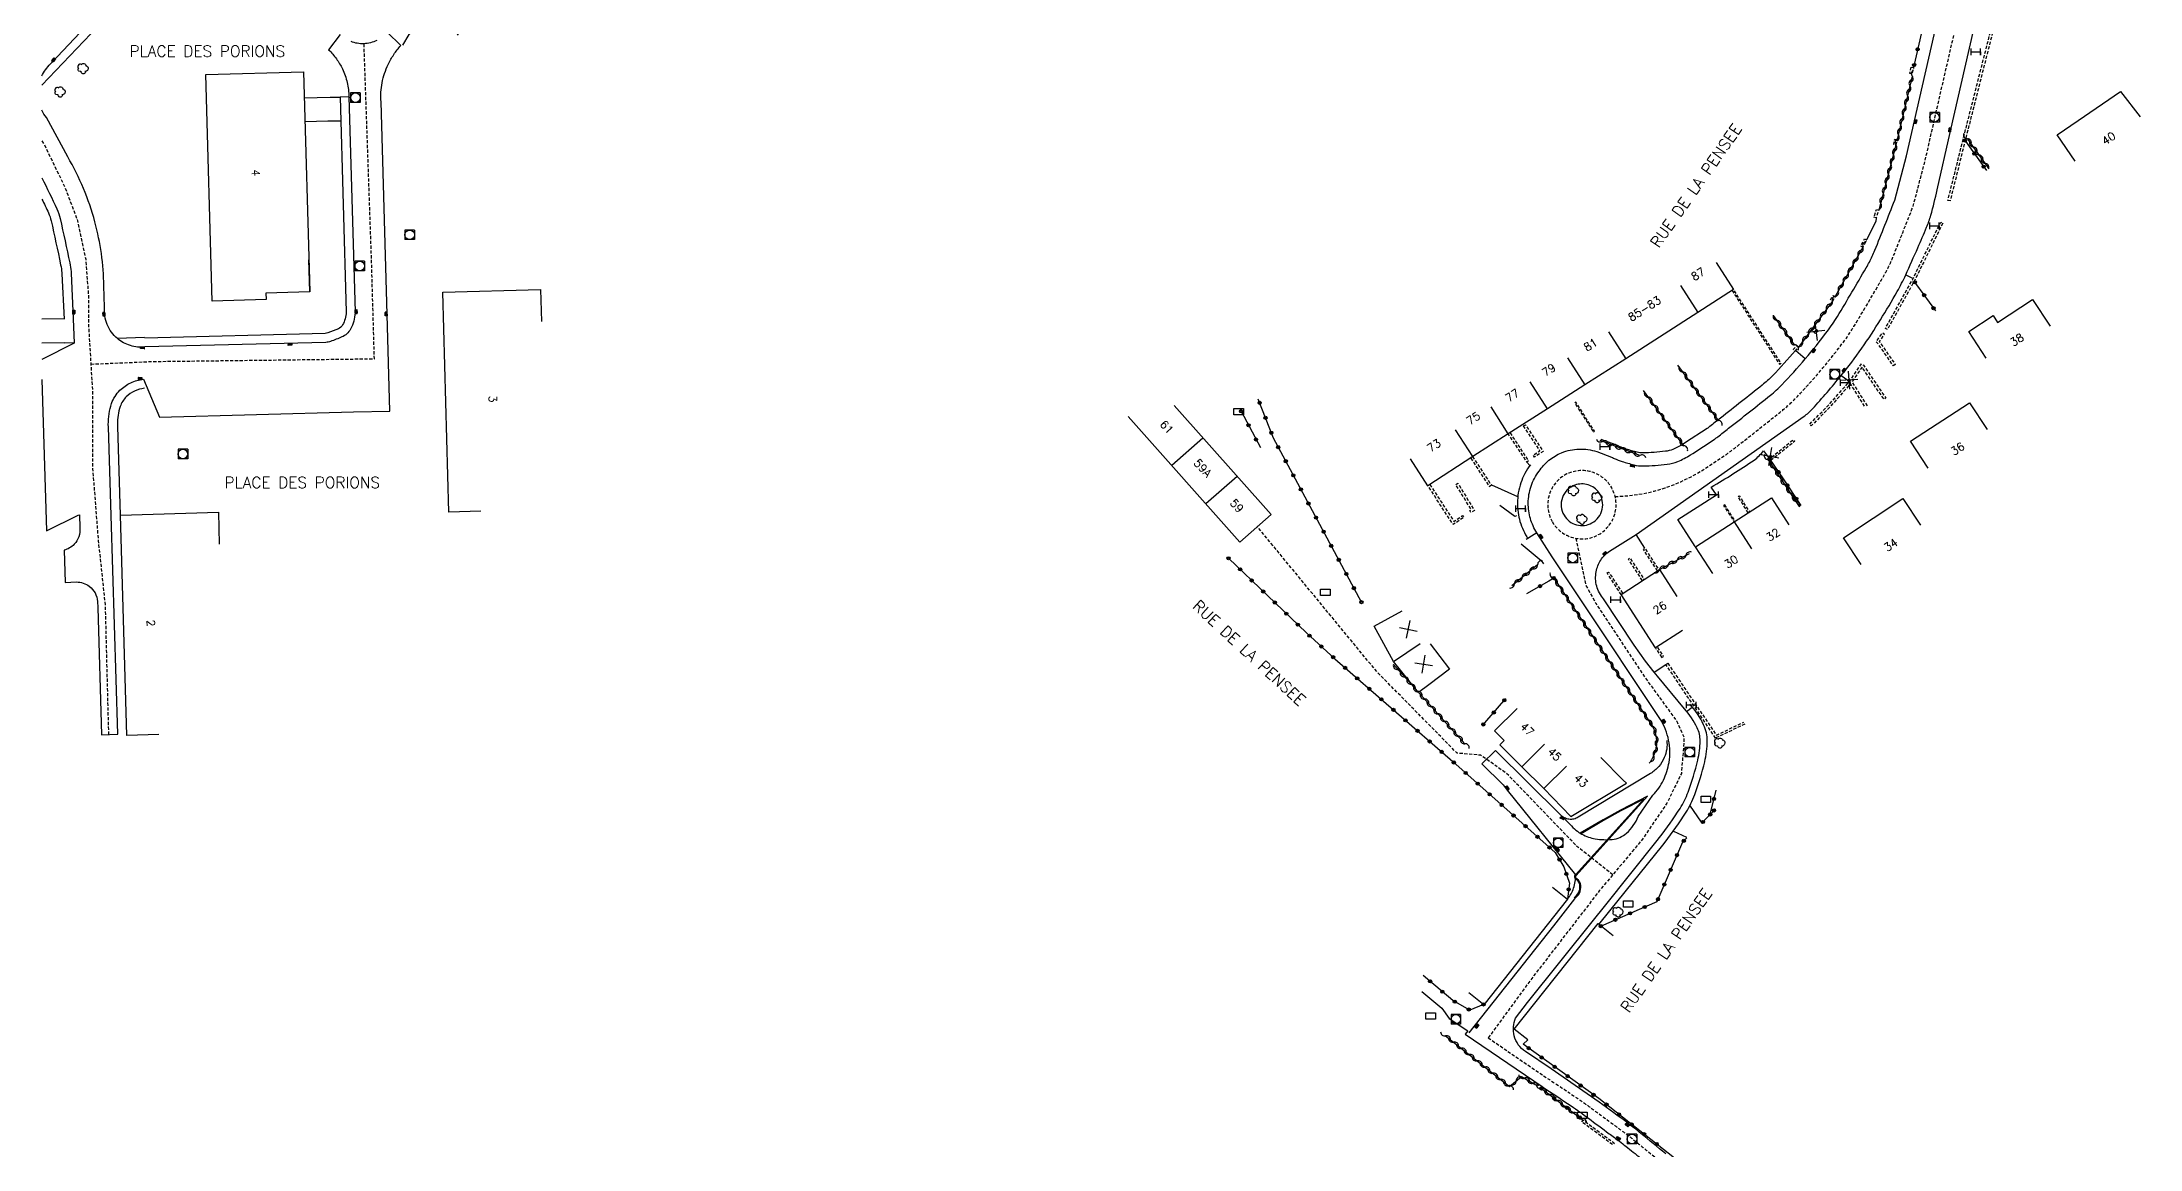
# Model space of a CAD drawing. Header units: millimetres. Extents: x 157000 to 158001, y 120999 to 122000.
# Drawn here: x 157000 to 157327.8, y 121550.9 to 121723.9 of the extents above; entities that cross this region are included whole.
import ezdxf
from ezdxf.enums import TextEntityAlignment as Align

# ---------------------------------------------------------------- set-up
doc = ezdxf.new("R2010")
doc.units = ezdxf.units.MM
doc.linetypes.add('DASHED', pattern=[0.75, 0.5, -0.25])
doc.layers.get('0').update_dxf_attribs({"linetype": 'CONTINUOUS'})
for name, color, linetype in [('W0001', 6, 'DASHED'), ('W0008', 7, 'CONTINUOUS'), ('W0017', 7, 'CONTINUOUS'), ('W0100', 7, 'CONTINUOUS'), ('W0112', 1, 'DASHED'), ('W0120', 7, 'CONTINUOUS'), ('W0300', 7, 'CONTINUOUS'), ('W0310', 3, 'CONTINUOUS'), ('W0322', 7, 'CONTINUOUS'), ('W0400', 7, 'CONTINUOUS'), ('W0420', 7, 'CONTINUOUS'), ('W0989', 7, 'CONTINUOUS'), ('W0991', 7, 'CONTINUOUS'), ('W1102', 7, 'CONTINUOUS'), ('W1471', 7, 'CONTINUOUS'), ('W1474', 7, 'CONTINUOUS')]:
    doc.layers.add(name, color=color, linetype=linetype)
doc.styles.get("Standard").update_dxf_attribs({"font": 'romans.shx', "width": 0.85})

# ---------------------------------------------------------------- blocks, each defined once
blk = doc.blocks.new('T420')
for p, q in [((0.75, 0.75), (-0.75, 0.75)), ((-0.75, 0.75), (-0.75, -0.75)), ((0.75, 0.75), (0.75, -0.75)), ((0.75, -0.75), (-0.75, -0.75))]:
    blk.add_line(p, q)
blk.add_ellipse((0, 0), major_axis=(-0.53, 0.53), ratio=1, start_param=3.926991, end_param=10.210176)
blk = doc.blocks.new('T300')
for p, q in [((-0.8, 0.51), (-0.86, 0.34)), ((-0.86, 0.34), (-0.86, 0.17)), ((-0.86, 0.17), (-0.74, 0.06)), ((-0.69, 0.63), (-0.8, 0.51)), ((-0.8, -0.06), (-0.74, 0.06)), ((-0.74, 0.06), (-0.69, 0.11)), ((-0.57, 0.69), (-0.69, 0.63)), ((-0.46, 0.69), (-0.57, 0.69)), ((-0.29, 0.63), (-0.46, 0.69)), ((-0.29, 0.63), (-0.17, 0.74)), ((-0.23, 0.57), (-0.29, 0.63)), ((-0.17, 0.74), (-0.06, 0.8)), ((-0.06, 0.8), (0.06, 0.8)), ((0.06, 0.8), (0.23, 0.74)), ((0.23, 0.74), (0.34, 0.63)), ((0.34, 0.63), (0.4, 0.51)), ((0.46, 0.46), (0.34, 0.46)), ((0.4, 0.51), (0.4, 0.46)), ((0.57, 0.4), (0.46, 0.46)), ((0.57, 0.4), (0.69, 0.29)), ((0.69, 0.29), (0.74, 0.17)), ((0.74, 0.06), (0.69, -0.17)), ((0.74, 0.17), (0.74, 0.06)), ((-0.8, -0.17), (-0.8, -0.06)), ((-0.8, -0.23), (-0.8, -0.17)), ((-0.74, -0.34), (-0.8, -0.23)), ((-0.69, -0.4), (-0.74, -0.34)), ((-0.51, -0.46), (-0.69, -0.4)), ((-0.4, -0.46), (-0.51, -0.46)), ((-0.4, -0.46), (-0.34, -0.46)), ((-0.34, -0.46), (-0.34, -0.4)), ((-0.34, -0.51), (-0.34, -0.46)), ((-0.29, -0.63), (-0.34, -0.51)), ((-0.17, -0.74), (-0.29, -0.63)), ((-0.06, -0.8), (-0.17, -0.74)), ((0.06, -0.8), (-0.06, -0.8)), ((0.17, -0.74), (0.06, -0.8)), ((0.23, -0.69), (0.17, -0.74)), ((0.29, -0.46), (0.23, -0.46)), ((0.29, -0.63), (0.23, -0.69)), ((0.46, -0.4), (0.29, -0.46)), ((0.34, -0.51), (0.29, -0.63)), ((0.34, -0.51), (0.34, -0.46)), ((0.57, -0.34), (0.46, -0.4)), ((0.63, -0.29), (0.57, -0.34)), ((0.69, -0.17), (0.63, -0.29))]:
    blk.add_line(p, q)
blk = doc.blocks.new('T400')
for p, q in [((-0.15, 0.3), (0.15, 0.3)), ((-0.15, -0.25), (-0.15, 0.3)), ((-0.15, 0.15), (0.15, 0.15)), ((-0.15, 0), (0.15, 0)), ((0.15, 0.3), (0.15, -0.25)), ((-0.15, -0.15), (0.15, -0.15)), ((-0.15, -0.25), (-0.15, -0.3)), ((-0.15, -0.3), (0.15, -0.3)), ((0.15, -0.3), (0.15, -0.25))]:
    blk.add_line(p, q)
blk = doc.blocks.new('t991o')
at = {"color": 0, "linetype": 'Continuous'}
for p, q in [((-1, 1), (1, -1)), ((-1, -1), (1, 1))]:
    blk.add_line(p, q, dxfattribs=at)
blk = doc.blocks.new('t322o')
at = {"color": 0, "linetype": 'Continuous'}
for radius in [0.25, 0.15]:
    blk.add_circle((0, 0), radius, dxfattribs=at)
blk = doc.blocks.new('t310o')
at = {"color": 0, "linetype": 'Continuous'}
for centre, start, end in [((-0.5, 0.38), 216.8699, 323.1304), ((0.5, -0.37), 36.8699, 143.1303)]:
    blk.add_arc(centre, 0.625, start, end, dxfattribs=at)
blk = doc.blocks.new('T1471')
at = {"color": 0, "linetype": 'Continuous', "flags": 128}
blk.add_lwpolyline([(-0.75, -0.5), (-0.75, 0.5), (0.75, 0.5), (0.75, -0.5), (-0.75, -0.5)], dxfattribs=at)
blk = doc.blocks.new('T1474')
at = {"color": 0, "linetype": 'Continuous', "flags": 128}
for points in [[(-0.75, -0.5), (-0.75, 0.5)], [(-0.75, 0), (0.75, 0)], [(0.75, 0), (0.75, -0.5), (0.75, 0.5)]]:
    blk.add_lwpolyline(points, dxfattribs=at)

msp = doc.modelspace()

# ---------------------------------------------------------------- linework, layer by layer
at = {"layer": 'W0001', "flags": 128}
for points in [[(157245.79, 121652.88, 0.132592), (157259.19, 121656.84), (157259.55, 121657.07), (157262.93, 121659.28, 0.015675), (157263.15, 121659.44, 0.00209), (157263.65, 121659.81, 0.004467), (157265.4, 121661.16, 0.001158), (157271.93, 121666.34, 0.033215), (157274.02, 121668.24, 0.014744), (157277.8, 121672.42, 0.013368), (157281.34, 121676.84, 0.026029), (157283.1, 121679.44, 0.004812), (157287.63, 121687.1, 0.020814), (157288.7, 121689.13, 0.014666), (157289.17, 121690.21, 0.001775), (157292.37, 121698.25), (157294.24, 121705.4), (157306.65, 121759.72), (157307.92, 121765.56, -0.045397), (157309.04, 121768.69, -0.046077), (157310.73, 121771.61, -0.04334), (157312.79, 121774.02, -0.04334), (157315.23, 121776.05)], [(157225.96, 121568.31), (157235.23, 121561.97, -0.005991), (157239.8, 121558.94, -0.009899), (157242.55, 121556.98, -0.000237), (157245.79, 121554.58, -0.000478), (157247.39, 121553.39, -0.008247), (157248.44, 121552.58, -0.00359), (157250.74, 121550.72), (157256.85, 121545.67), (157260.17, 121542.66), (157264.49, 121538.62), (157273.31, 121530.27, -0.010703), (157276.7, 121527.1, -0.02), (157278.48, 121525.21, -0.003194), (157283.1, 121519.83, -0.020569), (157283.85, 121518.87, -0.014087), (157284.48, 121517.93, -0.003274), (157286.88, 121514.1, -0.020148), (157287.74, 121512.56, -0.010709), (157289.1, 121509.75), (157292.49, 121502.65), (157298.97, 121489.26), (157309.23, 121467.77)]]:
    msp.add_lwpolyline(points, format="xyb", dxfattribs=at)
for points in [[(157007.64, 121673.56), (157017.21, 121673.97), (157051.94, 121674.4), (157051.51, 121689.27), (157050.32, 121723.61)], [(157000, 121708.46), (157000.37, 121707.83), (157003.61, 121701.15), (157005.55, 121695.97), (157006.84, 121689.94), (157007.28, 121683.91), (157007.28, 121679.6), (157007.92, 121668.82), (157007.92, 121657.19), (157008.79, 121645.98), (157009.87, 121635.94), (157010.39, 121615.69)], [(157245.43, 121593.79), (157239.82, 121598.22), (157233.14, 121605.17), (157228.83, 121609.62), (157224.8, 121612.46), (157221.09, 121612.79), (157208.57, 121625.5), (157189.9, 121648.16)], [(157239.68, 121646.34), (157241.24, 121638.97), (157242.78, 121636.16), (157250.52, 121624.51), (157255.44, 121617.76), (157256.56, 121615.24), (157256.42, 121612.99), (157256.14, 121609.62), (157253.89, 121604.98), (157250.09, 121599.37), (157243.32, 121591.27), (157232.92, 121577.79), (157225.96, 121568.31)]]:
    msp.add_lwpolyline(points, dxfattribs=at)
msp.add_lwpolyline([(157236, 121648.91, 0.195886), (157239.19, 121646.45, 0.19661), (157243.2, 121646.92, 0.213955), (157245.81, 121650.42, 0.213672), (157244.95, 121654.71, 0.162675), (157242.2, 121656.69, 0.162759), (157238.82, 121656.63, 0.224), (157235.59, 121653.43, 0.22332)], format="xyb", close=True, dxfattribs=at)
at = {"layer": 'W0008'}
for p, q in [((157238.74, 121601.67), (157237.54, 121602.88)), ((157239.44, 121590.05), (157236.17, 121585.8)), ((157236.17, 121585.8), (157222.95, 121569.08))]:
    msp.add_line(p, q, dxfattribs=at)
at = {"layer": 'W0008', "flags": 128}
for points in [[(157253.7, 121550.19, 0.000815), (157249.81, 121553.39, 0.011211), (157247.81, 121554.96, 0.005142), (157243.32, 121558.25), (157235.79, 121563.45), (157231.77, 121566.17, -0.091543), (157230.67, 121567.24, -0.091543), (157230.03, 121568.63, -0.083421), (157229.91, 121570.03, -0.083421), (157230.25, 121571.39), (157232.11, 121573.83), (157242.39, 121586.71), (157244.12, 121588.83), (157252.36, 121599.12), (157252.72, 121599.59, 0.0263), (157255.93, 121604.14, 0.051377), (157257.2, 121606.7, 0.031419), (157258.7, 121611.68, 0.054102), (157259.07, 121614.69, 0.116694), (157258.62, 121616.74, 0.068299), (157256.65, 121619.7), (157252.42, 121624.79), (157251.89, 121625.45), (157250.53, 121627.14), (157248.75, 121629.67), (157244, 121636.88, -0.114257), (157242.92, 121638.87, -0.114257), (157242.83, 121641.13, -0.097945), (157243.55, 121642.94, -0.097945), (157244.91, 121644.34), (157249.06, 121646.97), (157275.31, 121665.41, 0.05475), (157276.63, 121666.58, 0.014049), (157281.1, 121671.76, 0.017472), (157284.33, 121676.03, 0.017472), (157287.25, 121680.5, 0.012125), (157289.87, 121684.91, 0.021399), (157291.19, 121687.5, 0.003015), (157293.09, 121691.75, 0.00403), (157294.46, 121694.95, 0.030901), (157295.12, 121696.82, 0.014911), (157296.11, 121700.79), (157298.15, 121709.77), (157310.81, 121765.01, -0.04545)], [(157238.74, 121601.67, 0.043041), (157239.67, 121600.75, 0.050573), (157240.6, 121600.13, 0.079627), (157242.69, 121599.41, 0.066291), (157245.35, 121599.31, 0.159519), (157247.57, 121600.28, 0.119716), (157249.39, 121602.91), (157251.7, 121606.21, 0.074457), (157253.34, 121608.59, 0.074457), (157254.22, 121611.35, 0.089263), (157254.15, 121614.81, 0.089263), (157252.88, 121618.03), (157240.52, 121636.6), (157235.96, 121643.43), (157233.58, 121647.2, -0.073503), (157232.55, 121649.43, -0.073503), (157232.22, 121651.86, -0.079613), (157232.66, 121654.48, -0.079613), (157233.9, 121656.83, -0.073904), (157235.46, 121658.54, -0.073904), (157237.44, 121659.72, -0.089063), (157240.16, 121660.29, -0.089063), (157242.91, 121659.89), (157245.22, 121659.03, -0.035953), (157245.4, 121658.95, 0.024653), (157245.66, 121658.82, 0.021407), (157246.9, 121658.36, 0.015027), (157248.71, 121657.83, 0.068806), (157250.17, 121657.65, 0.026909), (157253.9, 121657.93, 0.062695), (157255.58, 121658.36, 0.048845), (157257.55, 121659.38), (157257.91, 121659.61), (157261.28, 121661.81, 0.015675), (157261.35, 121661.86, 0.00209), (157261.82, 121662.21, 0.004467), (157263.53, 121663.53, 0.001158), (157270.05, 121668.7, 0.033215), (157271.84, 121670.33, 0.014722), (157275.5, 121674.37, 0.013348), (157278.93, 121678.66, 0.026029), (157280.52, 121681, 0.004812), (157285.02, 121688.61, 0.020814), (157285.97, 121690.42, 0.014666), (157286.37, 121691.34, 0.001737), (157289.49, 121699.19), (157291.31, 121706.12), (157303.7, 121760.38)], [(157000, 121718.58, -0.009125), (157000.1, 121718.79, -0.094602), (157001.56, 121720.66), (157014.7, 121734.7, -0.062531), (157015.54, 121735.53, -0.062531), (157016.55, 121736.12, -0.048557), (157017.43, 121736.39, -0.048557), (157018.34, 121736.49), (157027.98, 121737.27), (157039.48, 121738.14)], [(157000, 121671.17), (157000.71, 121647.52), (157005.64, 121649.98), (157005.85, 121650), (157005.91, 121647.99, -0.109184), (157005.76, 121646.6, -0.109184), (157005.04, 121645.41, -0.07145), (157004.32, 121644.84, -0.07145), (157003.47, 121644.49), (157003.63, 121639.43), (157005.4, 121639.53, -0.082159), (157006.46, 121639.35, -0.082159), (157007.4, 121638.85, -0.105581), (157008.29, 121637.81, -0.105581), (157008.68, 121636.5), (157008.75, 121635.52), (157009.3, 121615.65), (157011.85, 121615.75), (157010.81, 121649.91), (157010.38, 121663.79), (157010.37, 121664.11, -0.086915), (157010.88, 121667.41, -0.119097), (157012.19, 121669.48, -0.083046), (157013.87, 121670.65, -0.083046), (157015.85, 121671.2), (157018.34, 121665.3), (157048.65, 121666.1), (157054.35, 121666.23), (157053.91, 121681.31), (157052.98, 121714.51, -0.064463), (157053.15, 121717.52, -0.064463), (157054.09, 121720.39, -0.03783), (157054.97, 121721.93, -0.03783), (157056.07, 121723.33), (157053.96, 121725.44, -0.106662)], [(157046.6, 121725.05), (157044.79, 121722.66, -0.044669), (157046, 121721.26, -0.044669), (157046.95, 121719.67, -0.054278), (157047.69, 121717.55, -0.054278), (157047.96, 121715.32), (157048.94, 121681.73), (157048.93, 121681.57, -0.111468), (157048.21, 121679.02, -0.166038), (157046.87, 121677.8, -0.022497), (157045.09, 121677.11, -0.05894), (157044.37, 121676.96, -0.001449), (157044.33, 121676.96), (157016.09, 121676.24, -0.101282), (157013.81, 121676.46, -0.101282), (157011.8, 121677.55, -0.121028), (157010.2, 121679.75, -0.121028), (157009.79, 121682.44), (157009.66, 121685.77, 0.030955), (157009.28, 121690.82, 0.030955), (157008.27, 121695.78, 0.033698), (157006.49, 121701, 0.033698), (157004.02, 121705.92), (157000.69, 121712.07, -0.052972), (157000, 121713.21)], [(157052.32, 121724.13, -0.106662), (157050.29, 121723.61, -0.103029), (157048.29, 121723.95, -0.103029)], [(157000, 121702.65, -0.00566), (157002.33, 121697.8, -0.05392), (157002.84, 121696.29, -0.004286), (157004.33, 121689.36, -0.022279), (157004.54, 121688.01, -0.002972), (157004.57, 121687.8, -0.013967), (157004.57, 121687.75), (157004.9, 121680.66), (157005.03, 121676.81), (157000, 121674.26)], [(157260.81, 121654.36, 0.021683), (157267.5, 121658.58, 0.084138), (157268.97, 121660.01)], [(157237.81, 121649.96, 0.196132), (157239.75, 121648.46, 0.19661), (157242.18, 121648.75, 0.213955), (157243.77, 121650.88, 0.213672), (157243.25, 121653.49, 0.162675), (157241.58, 121654.7, 0.162759), (157239.51, 121654.66, 0.224), (157237.55, 121652.72, 0.223572), (157237.81, 121649.96)], [(157253.87, 121614.78, -0.064079), (157253.85, 121613.41, -0.064079), (157253.48, 121612.1, -0.078068), (157252.6, 121610.69, -0.078068), (157251.33, 121609.62), (157240.04, 121602.78, -0.088297), (157239.34, 121602.49, -0.088297), (157238.58, 121602.45, -0.089486), (157237.85, 121602.69, -0.089486), (157237.24, 121603.17), (157227.1, 121613.18), (157224.98, 121611.13), (157228.31, 121607.82), (157228.91, 121607.02), (157239.62, 121593.78)], [(157239.37, 121590.18, 0.062879), (157240.09, 121590.97, 0.108326), (157240.3, 121592.07, 0.2574), (157239.72, 121593.06, -0.472626), (157239.62, 121593.78), (157250.29, 121605.61), (157246.71, 121603.79), (157243.99, 121602.25), (157240.47, 121600.2)], [(157239.44, 121590.05, 0.108326), (157240.21, 121590.92, 0.108326), (157240.43, 121592.07, 0.2574), (157239.79, 121593.17, -0.472626), (157239.71, 121593.69), (157250.86, 121606.05), (157246.65, 121603.9), (157243.93, 121602.36), (157240.34, 121600.28)], [(157222.77, 121569.39), (157222.37, 121568.89), (157234.38, 121560.69, -0.006012), (157238.93, 121557.67, -0.009899), (157241.63, 121555.75, -0.000237), (157244.87, 121553.34, -0.000478), (157246.47, 121552.15, -0.008247), (157247.48, 121551.37, -0.003588), (157249.76, 121549.53), (157255.84, 121544.5), (157259.12, 121541.53), (157263.44, 121537.5), (157272.27, 121529.14, -0.01075), (157275.62, 121526, -0.02), (157277.31, 121524.2, -0.003194), (157281.92, 121518.84, -0.020569), (157282.6, 121517.97, -0.014087), (157283.18, 121517.1, -0.003274), (157285.57, 121513.29, -0.020148), (157286.37, 121511.86, -0.010755), (157287.71, 121509.09), (157291.1, 121501.98), (157297.59, 121488.59), (157307.84, 121467.11)]]:
    msp.add_lwpolyline(points, format="xyb", dxfattribs=at)
at = {"layer": 'W0017'}
for p, q in [((157047.96, 121715.32), (157046.57, 121715.27)), ((157291.19, 121687.5), (157292.37, 121686.92)), ((157003.44, 121680.63), (157000, 121680.57)), ((157003.51, 121676.88), (157000, 121676.82)), ((157003.49, 121676.88), (157005.03, 121676.94)), ((157016.02, 121677.71), (157011.8, 121677.55)), ((157275.5, 121674.37), (157274.02, 121675.66)), ((157281.1, 121671.76), (157282.16, 121671.05)), ((157268.97, 121660.01), (157269.92, 121658.78)), ((157232, 121658.25), (157232.46, 121657.72)), ((157226.46, 121654.68), (157230.55, 121652.9)), ((157233.58, 121647.2), (157231.87, 121646.18)), ((157250.43, 121644.8), (157249.06, 121646.97)), ((157251.89, 121625.45), (157253.74, 121626.63)), ((157256.92, 121619.31), (157257.84, 121619.95)), ((157259.27, 121602.01), (157257.46, 121604.68)), ((157254.89, 121600.61), (157256.95, 121599.66))]:
    msp.add_line(p, q, dxfattribs=at)
at = {"layer": 'W0017', "flags": 128}
for points in [[(157000, 121717.12), (157014.2, 121732.06), (157018.34, 121736.49)], [(157056.36, 121723.39), (157057.39, 121725.05), (157061.6, 121729.21), (157065.01, 121724.95)], [(157046.63, 121711.54), (157044.66, 121711.5), (157041.1, 121711.43)], [(157286.57, 121696.4), (157286.52, 121695.86), (157285.07, 121692.99)], [(157258.3, 121645.07), (157255.59, 121649.27), (157261.62, 121653.15), (157260.81, 121654.36)], [(157230.38, 121649.84), (157230.13, 121649.75), (157227.77, 121651.45)], [(157231.11, 121645.49), (157234.25, 121642.9), (157234.59, 121642.37)], [(157215.59, 121575.54), (157218.7, 121572.95), (157219.87, 121571.35), (157222.77, 121569.39)]]:
    msp.add_lwpolyline(points, dxfattribs=at)
for points in [[(157040.99, 121715.14), (157045.03, 121715.24), (157046.57, 121715.27), (157047.54, 121681.75), (157047.54, 121681.65, -0.111468), (157046.98, 121679.69, -0.166038), (157046.31, 121679.08, -0.022497), (157044.65, 121678.44, -0.058498), (157044.25, 121678.35), (157016.06, 121677.64)], [(157000, 121699.35, -0.00253), (157001.02, 121697.19, -0.05392), (157001.43, 121695.97, -0.004286), (157002.92, 121689.07, -0.022279), (157003.11, 121687.85, -0.002713), (157003.13, 121687.67), (157003.46, 121680.59)], [(157273.96, 121675.69, -0.014722), (157270.38, 121671.74, -0.033215), (157268.79, 121670.29, -0.001158), (157262.27, 121665.13, -0.004467), (157260.59, 121663.83, -0.002003), (157260.15, 121663.49), (157256.8, 121661.31), (157256.45, 121661.08, -0.048845), (157254.83, 121660.24, -0.062695), (157253.64, 121659.94, -0.026909), (157250.13, 121659.68, -0.068806), (157249.22, 121659.79, -0.015027), (157247.53, 121660.28, -0.021407), (157246.45, 121660.69, -0.024653), (157246.37, 121660.73, 0.035953), (157245.92, 121660.93), (157243.61, 121661.79)], [(157016, 121669.78, 0.083046), (157014.48, 121669.36, 0.083046), (157013.18, 121668.46, 0.119097), (157012.23, 121666.95, 0.086915), (157011.79, 121664.14), (157011.8, 121663.83), (157012.24, 121649.96)], [(157232.55, 121657.85, 0.079613), (157231.06, 121655.02, 0.079613), (157230.53, 121651.88, 0.073503), (157230.93, 121648.96, 0.073503), (157232.17, 121646.28)], [(157243.25, 121586.01), (157244.99, 121588.13), (157253.23, 121598.43), (157253.6, 121598.9, 0.0263), (157256.88, 121603.55, 0.051377), (157258.24, 121606.31, 0.031419), (157259.79, 121611.43, 0.054102), (157260.19, 121614.67, 0.116694), (157259.62, 121617.22, 0.068299), (157257.48, 121620.44)], [(157238.35, 121589.98, 0.044414), (157238.91, 121590.8, 0.044414), (157239.31, 121591.71, 0.04665), (157239.56, 121592.73, 0.04665), (157239.62, 121593.78)]]:
    msp.add_lwpolyline(points, format="xyb", dxfattribs=at)
at = {"layer": 'W0100', "flags": 128}
for points in [[(157041.84, 121684.84), (157035, 121684.63), (157035.03, 121683.64), (157026.61, 121683.38), (157025.61, 121718.79), (157040.88, 121719.22), (157041.84, 121684.84), (157041.7, 121689.83)], [(157317.67, 121705.25), (157314.85, 121709.38), (157318.13, 121711.62), (157324.73, 121716.14), (157327.81, 121712.19)], [(157261.59, 121689.43), (157264.3, 121685.22), (157258.71, 121681.63), (157247.47, 121674.41), (157241.05, 121670.34), (157235.21, 121666.57), (157229.1, 121662.66), (157223.57, 121659.11), (157216.53, 121654.57), (157213.82, 121658.77)], [(157068.58, 121650.58), (157063.58, 121650.44), (157062.61, 121684.82), (157077.89, 121685.24), (157078.03, 121680.24)], [(157303.78, 121674.48), (157301.05, 121678.67), (157304.85, 121681.14), (157305.56, 121680.05), (157310.98, 121683.66), (157313.75, 121679.5)], [(157176.89, 121667.1), (157192.03, 121650.05), (157187.17, 121645.73), (157169.7, 121665.4)], [(157294.69, 121657.33), (157291.96, 121661.52), (157301.17, 121667.53), (157303.9, 121663.34)], [(157261.04, 121640.83), (157258.34, 121645.04), (157264.38, 121648.92), (157270.25, 121652.68), (157272.95, 121648.47)], [(157284.23, 121642.26), (157281.47, 121646.43), (157290.72, 121652.56), (157293.49, 121648.4)], [(157018.26, 121615.71), (157013.26, 121615.57), (157012.28, 121649.96), (157027.56, 121650.42), (157027.71, 121645.42)], [(157256.3, 121631.93), (157252.09, 121629.23), (157246.73, 121637.58), (157252.72, 121641.47), (157255.44, 121637.27)], [(157216.9, 121629.88), (157219.91, 121625.89), (157216.67, 121623.45), (157215.07, 121622.24), (157211.17, 121627.12), (157208.13, 121632.62), (157212.51, 121635.03)], [(157230.48, 121619.78), (157226.94, 121616.25), (157228.44, 121614.74), (157227.8, 121614.11), (157231.24, 121610.67), (157234.63, 121607.27), (157238.86, 121602.89), (157247.55, 121608.1), (157247.07, 121608.59), (157243.54, 121612.13)]]:
    msp.add_lwpolyline(points, dxfattribs=at)
for points in [[(157277.47, 121678.81), (157277.09, 121678.33), (157276.86, 121678.5), (157277.24, 121678.99)], [(157282.11, 121671), (157282.34, 121671.27), (157282.5, 121671.13), (157282.26, 121670.87)], [(157269.76, 121659.1), (157270.09, 121659.33), (157270.22, 121659.15), (157269.89, 121658.92)]]:
    msp.add_lwpolyline(points, close=True, dxfattribs=at)
at = {"layer": 'W0112'}
for p, q in [((157253.74, 121626.63), (157254.03, 121626.83)), ((157261.49, 121615.13), (157253.74, 121626.63)), ((157254.03, 121626.83), (157261.62, 121615.58)), ((157266.04, 121617.33), (157261.49, 121615.13)), ((157261.62, 121615.58), (157265.89, 121617.65))]:
    msp.add_line(p, q, dxfattribs=at)
at = {"layer": 'W0112', "flags": 128}
for points in [[(157298.13, 121699.05), (157297.79, 121699.13), (157300.16, 121708.64), (157304.78, 121726.86), (157305.12, 121726.77), (157300.5, 121708.55)], [(157292.07, 121719.97), (157292.42, 121719.89), (157292.19, 121718.89), (157291.85, 121718.96)], [(157289.51, 121708.71), (157289.86, 121708.63), (157289.67, 121707.79), (157289.32, 121707.87)], [(157286.64, 121697.73), (157286.98, 121697.62), (157286.57, 121696.4), (157286.23, 121696.52)], [(157288.33, 121678.96), (157288.02, 121679.13), (157292.26, 121686.75), (157296.67, 121695.76), (157296.99, 121695.61), (157292.57, 121686.59)], [(157284.75, 121693.15), (157285.07, 121692.99), (157284.51, 121691.84), (157284.19, 121692)], [(157279.85, 121684.29), (157280.15, 121684.1), (157279.73, 121683.41), (157279.42, 121683.6)], [(157289.57, 121673.51), (157289.27, 121673.31), (157286.83, 121676.79), (157286.56, 121677.03), (157287.58, 121678.46), (157287.87, 121678.25), (157287.03, 121677.09), (157287.1, 121677.03)], [(157274.17, 121676.46), (157274.44, 121676.23), (157273.89, 121675.6), (157273.62, 121675.83)], [(157242.39, 121663), (157242.56, 121663.11), (157239.65, 121667.6), (157239.48, 121667.49)], [(157231.49, 121663.91), (157231.79, 121664.1), (157234.54, 121659.93), (157233.2, 121659.04), (157233, 121659.34), (157234.05, 121660.03)], [(157270.14, 121658.5), (157269.92, 121658.78), (157273.31, 121661.5), (157273.62, 121661.76), (157273.85, 121661.5), (157273.54, 121661.22)], [(157220.89, 121654.78), (157221.2, 121654.96), (157223.81, 121650.7), (157223.28, 121650.38), (157223.09, 121650.68), (157223.32, 121650.82)], [(157262.94, 121651.57), (157262.75, 121651.45), (157264.38, 121648.92), (157264.56, 121649.04)], [(157244.54, 121640.93), (157244.78, 121641.08), (157246.97, 121637.74), (157246.73, 121637.58)], [(157253.06, 121627.72), (157253.36, 121627.91), (157252.39, 121629.42), (157252.09, 121629.23)], [(157240.6, 121555.17), (157240.82, 121555.46), (157245.63, 121551.89), (157245.42, 121551.61)]]:
    msp.add_lwpolyline(points, close=True, dxfattribs=at)
for points in [[(157264.06, 121685.07), (157271.48, 121673.53), (157271.72, 121673.69), (157264.3, 121685.22)], [(157284.77, 121666.99), (157282.57, 121670.48), (157279.48, 121667), (157276.43, 121663.9), (157276.18, 121664.15), (157279.22, 121667.25), (157282.37, 121670.8), (157284.29, 121673.62), (157284.58, 121673.41), (157285.28, 121672.39), (157288.09, 121668.26), (157287.8, 121668.06), (157284.98, 121672.19), (157284.37, 121673.1), (157282.8, 121670.78), (157285.22, 121666.96)], [(157229.37, 121662.84), (157232.27, 121658.43), (157232, 121658.25), (157229.1, 121662.66)], [(157223.23, 121658.89), (157226.12, 121654.46), (157226.46, 121654.68), (157223.57, 121659.11)], [(157216.83, 121654.76), (157220.6, 121649), (157221.95, 121649.91), (157222.15, 121649.62), (157220.5, 121648.5), (157216.53, 121654.57)], [(157266.6, 121650.34), (157264.99, 121652.86), (157265.18, 121652.99), (157266.79, 121650.46)], [(157250.05, 121639.73), (157247.86, 121643.11), (157248.12, 121643.29), (157250.31, 121639.91)], [(157252.4, 121641.26), (157250.21, 121644.65), (157250.43, 121644.8), (157252.63, 121641.41)]]:
    msp.add_lwpolyline(points, dxfattribs=at)
at = {"layer": 'W0120', "flags": 128}
for points in [[(157236, 121591.84), (157238.35, 121589.98), (157225.27, 121573.49), (157222.92, 121575.35)], [(157232.17, 121568), (157230.04, 121569.65), (157243.13, 121586.15), (157245.48, 121584.29)]]:
    msp.add_lwpolyline(points, dxfattribs=at)
at = {"layer": 'W0310', "flags": 128}
for points in [[(157292.2, 121718.55), (157289.86, 121708.63)], [(157300.84, 121708.76), (157301.29, 121708.13), (157304.2, 121704.06)], [(157289.67, 121707.79), (157286.98, 121697.62)], [(157284.51, 121691.84), (157280.15, 121684.1)], [(157279.73, 121683.41), (157274.44, 121676.23)], [(157273.82, 121676.58), (157273.44, 121677.12), (157270.52, 121681.18)], [(157261.92, 121664.76), (157261.51, 121665.32), (157255.61, 121673.4)], [(157256.52, 121660.82), (157256.11, 121661.37), (157250.21, 121669.45)], [(157249.66, 121659.28), (157243.46, 121661.63)], [(157269.68, 121658.62), (157271.79, 121655.47), (157274.57, 121651.32)], [(157252.72, 121641.47), (157257.43, 121643.99)], [(157233.68, 121642.22), (157232.74, 121641.45), (157229.65, 121638.92)], [(157222.32, 121614.26), (157211.17, 121626.61)], [(157219.31, 121568.62), (157229.28, 121560.72), (157231.17, 121562.27), (157233.39, 121560.98)], [(157234.28, 121560.4), (157240.82, 121555.46)]]:
    msp.add_lwpolyline(points, dxfattribs=at)
msp.add_lwpolyline([(157236.2, 121640.13), (157251.68, 121616.92, -0.058457), (157252.11, 121615.75, -0.058457), (157252.25, 121614.51, -0.083245), (157251.96, 121612.76, -0.083245), (157251.12, 121611.21)], format="xyb", dxfattribs=at)
at = {"layer": 'W0322', "flags": 128}
for points in [[(157299.53, 121774.54), (157304.5, 121773.95), (157304.23, 121771.64), (157292.42, 121719.89)], [(157300.46, 121708.48), (157300.9, 121707.86), (157303.81, 121703.79)], [(157292.61, 121686.34), (157292.9, 121685.94), (157295.83, 121681.89)], [(157187.34, 121666.2), (157190.38, 121660.51)], [(157206.16, 121636.37), (157192.4, 121661.99), (157191.84, 121663.44), (157190.03, 121668.11)], [(157269.92, 121658.78), (157272.03, 121655.63), (157274.81, 121651.48)], [(157185.39, 121643.23), (157197.55, 121631.59), (157202.01, 121627.51), (157220.43, 121611.47), (157236.42, 121597.28), (157237.78, 121595.04), (157238.66, 121592.48), (157238.35, 121590.04)], [(157236.2, 121640.13), (157235.42, 121639.67), (157231.97, 121637.65)], [(157225.2, 121617.27), (157225.44, 121617.54), (157228.72, 121621.32)], [(157260.65, 121603.21), (157261.57, 121607)], [(157259.52, 121602.04), (157260.65, 121603.21), (157261.35, 121603.93)], [(157243.54, 121585.77), (157249.62, 121588.41), (157252.34, 121589.61), (157256.36, 121598.93), (157256.98, 121599.56)], [(157225.23, 121573.53), (157223.09, 121572.65), (157220.43, 121574.14), (157215.78, 121578.05)], [(157287.31, 121519.71), (157281.52, 121526), (157265.69, 121540.61), (157258.78, 121546.62), (157243.23, 121558.83), (157231.45, 121567.31), (157232.17, 121568)]]:
    msp.add_lwpolyline(points, dxfattribs=at)
at = {"layer": 'W1102'}
for p, q in [((157256.01, 121685.83), (157258.71, 121681.63)), ((157244.78, 121678.62), (157247.47, 121674.41)), ((157238.35, 121674.55), (157241.05, 121670.34)), ((157235.21, 121666.57), (157232.5, 121670.78)), ((157229.1, 121662.66), (157226.4, 121666.87)), ((157181.4, 121662.01), (157176.55, 121657.7)), ((157223.57, 121659.11), (157220.86, 121663.32)), ((157186.72, 121656.03), (157181.86, 121651.72)), ((157264.38, 121648.92), (157267.08, 121644.71)), ((157211.17, 121627.12), (157215.32, 121629.9)), ((157234.78, 121614.2), (157231.24, 121610.67)), ((157234.63, 121607.27), (157238.2, 121610.77))]:
    msp.add_line(p, q, dxfattribs=at)

# ---------------------------------------------------------------- block references
at = {"layer": 'W0300'}
for p in [(157006.46, 121719.72), (157002.87, 121716.08), (157239.31, 121653.76), (157242.99, 121652.7), (157240.64, 121649.3), (157262.19, 121614.35), (157246.27, 121587.94)]:
    msp.add_blockref('T300', p, dxfattribs=at)
at = {"layer": 'W0310'}
for p, rotation in [((157291.84, 121717.02), 256.7383400025392), ((157292.2, 121718.55), 256.7383400025392), ((157291.12, 121713.98), 256.7383400025392), ((157291.48, 121715.5), 256.7383400025392), ((157290.4, 121710.93), 256.7383400025392), ((157290.76, 121712.45), 256.7383400025392), ((157289.67, 121707.79), 255.2110350987063), ((157290.04, 121709.4), 256.7383400025392), ((157300.84, 121708.76), 305.5584041634654), ((157301.75, 121707.48), 305.5584041604226), ((157288.87, 121704.76), 255.2110350987063), ((157289.27, 121706.28), 255.2110350987063), ((157302.66, 121706.21), 305.5584041604226), ((157303.57, 121704.93), 305.5584041604226), ((157288.07, 121701.74), 255.2110350987063), ((157288.47, 121703.25), 255.2110350987063), ((157287.27, 121698.71), 255.2110350987063), ((157287.67, 121700.22), 255.2110350987063), ((157284.51, 121691.84), 240.6639115670412), ((157282.21, 121687.75), 240.6639115670412), ((157282.97, 121689.11), 240.6639115670412), ((157283.74, 121690.48), 240.6639115670412), ((157280.67, 121685.02), 240.6639115670412), ((157281.44, 121686.38), 240.6639115670412), ((157277.87, 121680.89), 233.6534915114942), ((157278.8, 121682.15), 233.6534915114942), ((157279.73, 121683.41), 233.6534915114942), ((157271.08, 121680.4), 125.6712146436299), ((157272, 121679.13), 125.6712146436299), ((157272.91, 121677.85), 125.6712146436299), ((157276.01, 121678.37), 233.6534915114942), ((157276.94, 121679.63), 233.6534915114942), ((157273.82, 121676.58), 125.6712146418397), ((157275.08, 121677.1), 233.6534915114942), ((157256.37, 121672.35), 126.1605136016052), ((157257.3, 121671.08), 126.1605136016052), ((157250.97, 121668.4), 126.1605136017165), ((157258.22, 121669.82), 126.1605136016052), ((157259.14, 121668.56), 126.1605136016052), ((157251.9, 121667.14), 126.1605136017165), ((157252.82, 121665.87), 126.1605136017165), ((157253.74, 121664.61), 126.1605136017165), ((157260.07, 121667.29), 126.1605136016052), ((157260.99, 121666.03), 126.1605136016052), ((157261.92, 121664.76), 126.1605136025773), ((157243.8, 121661.5), 159.2369878385809), ((157254.67, 121663.34), 126.1605136017165), ((157255.59, 121662.08), 126.1605136017165), ((157245.27, 121660.94), 159.2369878385809), ((157246.73, 121660.39), 159.2369878385809), ((157248.2, 121659.83), 159.2369878385809), ((157249.66, 121659.28), 159.2369878385809), ((157256.52, 121660.82), 126.1605136025773), ((157269.68, 121658.62), 303.8124555861134), ((157270.55, 121657.32), 303.8124555861134), ((157271.42, 121656.02), 303.8124555861134), ((157272.29, 121654.71), 303.8124555873062), ((157273.17, 121653.41), 303.8124555873062), ((157274.04, 121652.11), 303.8124555873062), ((157233.68, 121642.22), 219.3216030797171), ((157254.1, 121642.21), 28.23991258324266), ((157255.48, 121642.95), 28.23991258324266), ((157256.86, 121643.69), 28.23991258324266), ((157230.05, 121639.24), 219.3216030802478), ((157231.26, 121640.24), 219.3216030802478), ((157232.47, 121641.23), 219.3216030802478), ((157236.2, 121640.13), 303.7016185860107), ((157237.07, 121638.82), 303.7016185860107), ((157252.72, 121641.47), 28.23991258324266), ((157237.94, 121637.52), 303.7016185860107), ((157238.81, 121636.22), 303.7016185860107), ((157239.68, 121634.92), 303.7016185860107), ((157240.55, 121633.61), 303.7016185860107), ((157241.42, 121632.31), 303.7016185860107), ((157242.29, 121631.01), 303.7016185860107), ((157243.16, 121629.7), 303.7016185860107), ((157244.02, 121628.4), 303.7016185860107), ((157211.82, 121625.88), 132.0963065457771), ((157244.89, 121627.1), 303.7016185860107), ((157245.76, 121625.8), 303.7016185860107), ((157212.87, 121624.72), 132.0963065457771), ((157213.92, 121623.56), 132.0963065457771), ((157214.97, 121622.4), 132.0963065457771), ((157246.63, 121624.49), 303.7016185860107), ((157247.5, 121623.19), 303.7016185860107), ((157248.37, 121621.89), 303.7016185860107), ((157216.02, 121621.24), 132.0963065457771), ((157217.07, 121620.07), 132.0963065457771), ((157218.12, 121618.91), 132.0963065457771), ((157249.24, 121620.58), 303.7016185860107), ((157250.11, 121619.28), 303.7016185860107), ((157219.17, 121617.75), 132.0963065457771), ((157220.22, 121616.59), 132.0963065457771), ((157221.27, 121615.43), 132.0963065457771), ((157250.98, 121617.98), 303.7016185860107), ((157251.68, 121616.92), 296.7821948059679), ((157252.17, 121615.44), 280.0286554548847), ((157222.32, 121614.26), 132.0963065457771), ((157251.81, 121612.38), 246.5215767478947), ((157252.22, 121613.88), 263.2751161009675), ((157219.31, 121568.62), 321.5944149214716), ((157220.54, 121567.64), 321.5944149214716), ((157221.77, 121566.67), 321.5944149214716), ((157223, 121565.7), 321.5944149214716), ((157224.22, 121564.72), 321.5944149214716), ((157225.45, 121563.75), 321.5944149214716), ((157226.68, 121562.78), 321.5944149214716), ((157227.9, 121561.81), 321.5944149214716), ((157229.13, 121560.83), 321.5944149214716), ((157230.34, 121561.59), 39.49236937843708), ((157231.6, 121562.02), 329.8162812923945), ((157232.95, 121561.24), 329.8162812923945), ((157234.28, 121560.4), 322.9365741503757), ((157235.53, 121559.45), 322.9365741503757), ((157236.78, 121558.51), 322.9365741503757), ((157238.03, 121557.57), 322.9365741503757), ((157239.28, 121556.62), 322.9365741503757), ((157240.52, 121555.68), 322.9365741503757)]:
    msp.add_blockref('t310o', p, dxfattribs=dict(at, rotation=rotation))
at = {"layer": 'W0322'}
for p, rotation in [((157293.06, 121722.73), 257.1421739822898), ((157292.51, 121720.29), 257.1421739822898), ((157300.46, 121708.48), 305.5584041604299), ((157301.91, 121706.45), 305.5584041611396), ((157303.37, 121704.41), 305.5584041611396), ((157292.61, 121686.34), 305.8174003572605), ((157294.08, 121684.32), 305.8174003504805), ((157295.54, 121682.29), 305.8174003504805), ((157187.34, 121666.2), 298.0692120866759), ((157190.26, 121667.51), 111.1384942113727), ((157191.17, 121665.18), 111.1384942113727), ((157188.51, 121664), 298.0692120866759), ((157189.69, 121661.79), 298.0692120866759), ((157192.07, 121662.84), 111.138494210668), ((157193.15, 121660.6), 118.2490396584153), ((157194.33, 121658.39), 118.2490396584153), ((157269.92, 121658.78), 303.8124555863568), ((157195.51, 121656.19), 118.2490396584153), ((157271.31, 121656.7), 303.8124555863568), ((157196.7, 121653.99), 118.2490396584153), ((157272.7, 121654.62), 303.812455586752), ((157274.09, 121652.55), 303.812455586752), ((157197.88, 121651.79), 118.2490396584153), ((157199.06, 121649.58), 118.2490396584153), ((157200.25, 121647.38), 118.2490396584153), ((157185.39, 121643.23), 316.2486649983359), ((157201.43, 121645.18), 118.2490396584153), ((157202.61, 121642.98), 118.2490396584153), ((157187.2, 121641.5), 316.2486649983359), ((157189, 121639.77), 316.2486649983359), ((157203.8, 121640.77), 118.2490396584153), ((157234.05, 121638.87), 210.2850181684219), ((157236.2, 121640.13), 210.2850181682734), ((157190.81, 121638.04), 316.2486649983359), ((157192.62, 121636.31), 316.2486649983359), ((157204.98, 121638.57), 118.2490396584153), ((157206.16, 121636.37), 118.2490396584153), ((157194.42, 121634.58), 316.2486649983359), ((157196.23, 121632.86), 316.2486649983359), ((157198.04, 121631.14), 317.5761512404836), ((157199.89, 121629.45), 317.5761512404836), ((157201.74, 121627.77), 317.5761512404836), ((157203.61, 121626.12), 318.9473710320054), ((157205.5, 121624.47), 318.9473710320054), ((157207.39, 121622.83), 318.9473710320054), ((157209.27, 121621.19), 318.9473710320054), ((157211.16, 121619.55), 318.9473710320054), ((157226.84, 121619.15), 49.04992960015177), ((157228.48, 121621.04), 49.04992960015177), ((157213.04, 121617.91), 318.9473710320054), ((157214.93, 121616.27), 318.9473710320054), ((157225.2, 121617.27), 49.04992960248702), ((157216.81, 121614.62), 318.9473710320054), ((157218.7, 121612.98), 318.9473710320054), ((157220.58, 121611.34), 318.4153345643916), ((157222.45, 121609.68), 318.4153345643916), ((157224.32, 121608.02), 318.4153345643916), ((157226.19, 121606.36), 318.4153345643916), ((157228.06, 121604.7), 318.4153345643916), ((157229.93, 121603.04), 318.4153345643916), ((157260.65, 121603.21), 76.33456010853034), ((157261.25, 121603.84), 46.13996985919462), ((157261.24, 121605.64), 76.33456010853034), ((157231.8, 121601.38), 318.4153345643916), ((157233.67, 121599.72), 318.4153345643916), ((157259.52, 121602.04), 46.13996986147414), ((157235.54, 121598.06), 318.4153345643916), ((157237.11, 121596.15), 301.1617225262196), ((157255.47, 121596.86), 66.6495269650314), ((157256.53, 121599.1), 45.20476244269445), ((157238.17, 121593.9), 289.1330073272705), ((157254.48, 121594.56), 66.6495269650314), ((157238.54, 121591.5), 262.5964514232274), ((157252.49, 121589.97), 66.6495269650314), ((157253.49, 121592.27), 66.6495269650314), ((157245.83, 121586.76), 23.47830240164452), ((157248.12, 121587.76), 23.47830240164452), ((157250.41, 121588.76), 23.77142071311409), ((157243.54, 121585.77), 23.47830240164452), ((157216.88, 121577.13), 139.9020987387486), ((157218.79, 121575.52), 139.9020987387486), ((157220.74, 121573.96), 150.8075567415853), ((157225.23, 121573.53), 202.4895731712695), ((157222.93, 121572.74), 150.8075567415853), ((157232.29, 121566.7), 144.2685296554664), ((157234.32, 121565.24), 144.2685296554664), ((157236.35, 121563.78), 144.2685296554664), ((157234.28, 121560.4), 322.9365741503757), ((157238.38, 121562.32), 144.2685296554664), ((157240.41, 121560.86), 144.2685296554664), ((157236.27, 121558.89), 322.9365741503757), ((157238.27, 121557.39), 322.9365741503757), ((157242.43, 121559.4), 144.2685296554664), ((157244.43, 121557.89), 141.8384914745371), ((157240.26, 121555.88), 322.9365741503757), ((157246.39, 121556.35), 141.8384914745371), ((157248.36, 121554.8), 141.8384914745371), ((157250.32, 121553.26), 141.8384914745371), ((157252.29, 121551.71), 141.8384914745371)]:
    msp.add_blockref('t322o', p, dxfattribs=dict(at, rotation=rotation))
at = {"layer": 'W0400'}
for p, rotation in [((157001.82, 121721.09), 316.9438644120123), ((157292.72, 121711.47), 347.7001607719854), ((157298.09, 121710.15), 174.8656993558847), ((157004.98, 121681.69), 2.055119803294359), ((157049.09, 121681.77), 4.04251409124592), ((157053.77, 121681.4), 184.4274367475716), ((157009.69, 121681.33), 181.0861536724207), ((157015.73, 121676.11), 85.04571576259048), ((157038.74, 121676.65), 269.336650166282), ((157276.79, 121675.68), 327.4603954651377), ((157281.55, 121672.59), 142.8347105909453), ((157015.32, 121671.32), 268.6479889919125), ((157248.54, 121657.65), 79.61905823121555), ((157234.19, 121646.6), 213.3998156838126), ((157244.18, 121643.99), 315.7800327626875), ((157253.39, 121617.76), 36.68614253580441), ((157228.93, 121607.33), 32.63551058278642), ((157237.52, 121602.66), 67.11924892343848), ((157236.8, 121597.75), 37.41003053670715), ((157224.19, 121570.18), 323.9162928988425), ((157247.67, 121554.72), 227.2047840184658), ((157246.33, 121552.61), 55.92590648510613)]:
    msp.add_blockref('T400', p, dxfattribs=dict(at, rotation=rotation))
at = {"layer": 'W0420'}
for p in [(157048.98, 121715.19), (157295.7, 121712.13), (157057.45, 121693.76), (157049.65, 121688.89), (157280.11, 121671.96), (157022.02, 121659.52), (157239.17, 121643.29), (157257.46, 121612.94), (157236.89, 121598.78), (157220.91, 121571.22), (157248.43, 121552.5)]:
    msp.add_blockref('T420', p, dxfattribs=at)
at = {"layer": 'W0991', "extrusion": (0, 0, -1)}
for p, rotation in [((-157277.17, 121678.66), 307.8746807239793), ((-157282.3, 121671.07), 311.3531931582286), ((-157269.99, 121659.13), 324.883478515639)]:
    msp.add_blockref('t991o', p, dxfattribs=dict(at, rotation=rotation))
at = {"layer": 'W0991'}
for p, rotation in [((157213.48, 121632.12), 33.82596228338834), ((157215.87, 121626.69), 35.84394946797548)]:
    msp.add_blockref('t991o', p, dxfattribs=dict(at, rotation=rotation))
at = {"layer": 'W1471'}
for p in [(157186.97, 121666.14), (157200.53, 121637.89), (157259.97, 121605.59), (157247.83, 121589.24), (157216.96, 121571.73), (157240.69, 121556.21)]:
    msp.add_blockref('T1471', p, dxfattribs=at)
at = {"layer": 'W1474'}
for p in [(157302.15, 121722.35), (157295.69, 121695.16), (157281.75, 121670.67), (157244.23, 121660.67), (157261.17, 121653.18), (157231.02, 121651), (157245.87, 121636.76), (157257.71, 121620.32)]:
    msp.add_blockref('T1474', p, dxfattribs=at)

# ---------------------------------------------------------------- texts
at = {"layer": 'W0989'}
for p in [(157025.84, 121722.46), (157040.67, 121655.07)]:
    msp.add_text('PLACE DES PORIONS', height=1.75, dxfattribs=at).set_placement(p, align=Align.MIDDLE)
for rotation, p in [(55.1245, (157258.43, 121701.45)), (317.1888, (157188.62, 121628.45)), (55.1245, (157253.77, 121581.98))]:
    msp.add_text('RUE DE LA PENSEE', height=1.75, rotation=rotation, dxfattribs=at).set_placement(p, align=Align.MIDDLE)
at = {"layer": 'W0991'}
for s, rotation, p in [('40', 34.3461, (157322.9, 121708.82)), ('4', 274.0768, (157033.42, 121703.47)), ('87', 32.761, (157258.76, 121687.62)), ('85-83', 32.761, (157250.39, 121682.23)), ('81', 32.761, (157241.96, 121676.59)), ('38', 33.065, (157308.57, 121677.36)), ('79', 32.761, (157235.42, 121672.66)), ('77', 32.761, (157229.73, 121668.66)), ('3', 274.0768, (157070.44, 121668.13)), ('75', 32.761, (157223.63, 121665.09)), ('61', 312.964, (157175.74, 121663.72)), ('73', 32.761, (157217.49, 121660.84)), ('36', 33.1124, (157299.29, 121660.33)), ('59A', 312.964, (157181.36, 121657.33)), ('59', 312.964, (157186.69, 121651.43)), ('32', 33.5285, (157270.45, 121646.91)), ('34', 33.5285, (157288.86, 121645.33)), ('30', 33.5285, (157263.92, 121642.7)), ('26', 33.5285, (157252.78, 121635.51)), ('2', 274.0768, (157017.02, 121633.1)), ('47', 314.9531, (157232.05, 121616.53)), ('45', 314.9531, (157236.34, 121612.62)), ('43', 314.9531, (157240.47, 121608.5))]:
    msp.add_text(s, height=1.25, rotation=rotation, dxfattribs=at).set_placement(p, align=Align.MIDDLE)

doc.saveas('drawing.dxf')
